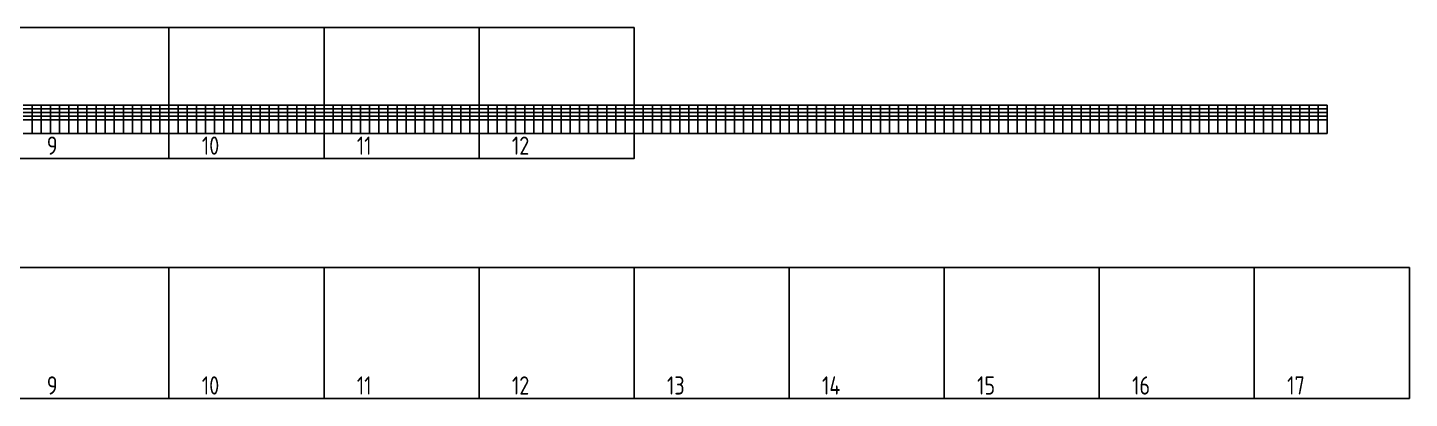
# Model space of a CAD drawing. Header units: millimetres. Extents: x -559267 to 5835, y 0 to 209897.
# Drawn here: x 2805 to 5835, y 765 to 1578 of the extents above; entities that cross this region are included whole.
import ezdxf
from ezdxf.enums import TextEntityAlignment as Align

# ---------------------------------------------------------------- set-up
doc = ezdxf.new("R2010")
doc.units = ezdxf.units.MM
doc.layers.add('SX_TABLE', color=7, linetype='Continuous')
doc.styles.add('SX_GOST', font='GOST2304A_0.ttf')
doc.styles.add('Unecom', font='GOST2304A_0.ttf', dxfattribs={"height": 2.5})

# ---------------------------------------------------------------- blocks, each defined once
blk = doc.blocks.new('SX_TCOL')
for p, q in [((-10, 62), (10, 62)), ((10, 0), (10, 62)), ((-10, 54), (10, 54)), ((-10, 46), (10, 46)), ((-10, 38), (10, 38)), ((-10, 30), (10, 30)), ((-10, 0), (10, 0))]:
    blk.add_line(p, q)
at = {"style": 'SX_GOST'}
for tag, p in [('CAB1', (-2.6, 90)), ('CAB2', (2.6, 90)), ('NAME1', (-3.6, 15)), ('NAME2', (0, 15)), ('NAME3', (3.6, 15))]:
    blk.add_attdef(tag, text='', height=2.5, rotation=90, dxfattribs=at).set_placement(p, align=Align.MIDDLE)
for tag, p in [('POW', (0, 42)), ('LINE', (0, 58)), ('CUR', (0, 34)), ('PH', (0, 50))]:
    blk.add_attdef(tag, text='', height=2.5, dxfattribs=at).set_placement(p, align=Align.MIDDLE)

msp = doc.modelspace()

# ---------------------------------------------------------------- linework, layer by layer
at = {"color": 6}
for points in [[(3115, 1578), (2775, 1578), (2775, 1291), (3115, 1291), (3115, 1578)], [(3455, 1578), (3115, 1578), (3115, 1291), (3455, 1291), (3455, 1578)], [(3795, 1578), (3455, 1578), (3455, 1291), (3795, 1291), (3795, 1578)], [(4135, 1578), (3795, 1578), (3795, 1291), (4135, 1291), (4135, 1578)], [(3115, 1052.1), (2775, 1052.1), (2775, 765.1), (3115, 765.1), (3115, 1052.1)], [(3455, 1052.1), (3115, 1052.1), (3115, 765.1), (3455, 765.1), (3455, 1052.1)], [(3795, 1052.1), (3455, 1052.1), (3455, 765.1), (3795, 765.1), (3795, 1052.1)], [(4135, 1052.1), (3795, 1052.1), (3795, 765.1), (4135, 765.1), (4135, 1052.1)], [(4475, 1052.1), (4135, 1052.1), (4135, 765.1), (4475, 765.1), (4475, 1052.1)], [(4815, 1052.1), (4475, 1052.1), (4475, 765.1), (4815, 765.1), (4815, 1052.1)], [(5155, 1052.1), (4815, 1052.1), (4815, 765.1), (5155, 765.1), (5155, 1052.1)], [(5495, 1052.1), (5155, 1052.1), (5155, 765.1), (5495, 765.1), (5495, 1052.1)], [(5835, 1052.1), (5495, 1052.1), (5495, 765.1), (5835, 765.1), (5835, 1052.1)]]:
    msp.add_lwpolyline(points, dxfattribs=at)

# ---------------------------------------------------------------- block references
at = {"layer": 'SX_TABLE'}
for p in [(2805, 1346), (2825, 1346), (2845, 1346), (2865, 1346), (2885, 1346), (2905, 1346), (2925, 1346), (2945, 1346), (2965, 1346), (2985, 1346), (3005, 1346), (3025, 1346), (3045, 1346), (3065, 1346), (3085, 1346), (3105, 1346), (3125, 1346), (3145, 1346), (3165, 1346), (3185, 1346), (3205, 1346), (3225, 1346), (3245, 1346), (3265, 1346), (3285, 1346), (3305, 1346), (3325, 1346), (3345, 1346), (3365, 1346), (3385, 1346), (3405, 1346), (3425, 1346), (3445, 1346), (3465, 1346), (3485, 1346), (3505, 1346), (3525, 1346), (3545, 1346), (3565, 1346), (3585, 1346), (3605, 1346), (3625, 1346), (3645, 1346), (3665, 1346), (3685, 1346), (3705, 1346), (3725, 1346), (3745, 1346), (3765, 1346), (3785, 1346), (3805, 1346), (3825, 1346), (3845, 1346), (3865, 1346), (3885, 1346), (3905, 1346), (3925, 1346), (3945, 1346), (3965, 1346), (3985, 1346), (4005, 1346), (4025, 1346), (4045, 1346), (4065, 1346), (4085, 1346), (4105, 1346), (4125, 1346), (4145, 1346), (4165, 1346), (4185, 1346), (4205, 1346), (4225, 1346), (4245, 1346), (4265, 1346), (4285, 1346), (4305, 1346), (4325, 1346), (4345, 1346), (4365, 1346), (4385, 1346), (4405, 1346), (4425, 1346), (4445, 1346), (4465, 1346), (4485, 1346), (4505, 1346), (4525, 1346), (4545, 1346), (4565, 1346), (4585, 1346), (4605, 1346), (4625, 1346), (4645, 1346), (4665, 1346), (4685, 1346), (4705, 1346), (4725, 1346), (4745, 1346), (4765, 1346), (4785, 1346), (4805, 1346), (4825, 1346), (4845, 1346), (4865, 1346), (4885, 1346), (4905, 1346), (4925, 1346), (4945, 1346), (4965, 1346), (4985, 1346), (5005, 1346), (5025, 1346), (5045, 1346), (5065, 1346), (5085, 1346), (5105, 1346), (5125, 1346), (5145, 1346), (5165, 1346), (5185, 1346), (5205, 1346), (5225, 1346), (5245, 1346), (5265, 1346), (5285, 1346), (5305, 1346), (5325, 1346), (5345, 1346), (5365, 1346), (5385, 1346), (5405, 1346), (5425, 1346), (5445, 1346), (5465, 1346), (5485, 1346), (5505, 1346), (5525, 1346), (5545, 1346), (5565, 1346), (5585, 1346), (5605, 1346), (5625, 1346), (5645, 1346)]:
    msp.add_blockref('SX_TCOL', p, dxfattribs=at)

# ---------------------------------------------------------------- texts
at = {"layer": 'Defpoints', "color": 6, "char_height": 40, "attachment_point": 1, "style": 'Unecom'}
for s, insert in [('9', (2847, 1339.3)), ('10', (3187, 1339.3)), ('11', (3527, 1339.3)), ('12', (3867, 1339.3)), ('9', (2847, 813.4)), ('10', (3187, 813.4)), ('11', (3527, 813.4)), ('12', (3867, 813.4)), ('13', (4207, 813.4)), ('14', (4547, 813.4)), ('15', (4887, 813.4)), ('16', (5227, 813.4)), ('17', (5567, 813.4))]:
    msp.add_mtext_dynamic_manual_height_columns(s, width=99.921, gutter_width=12.5, heights=[0], dxfattribs=dict(at, insert=insert))

doc.saveas('drawing.dxf')
